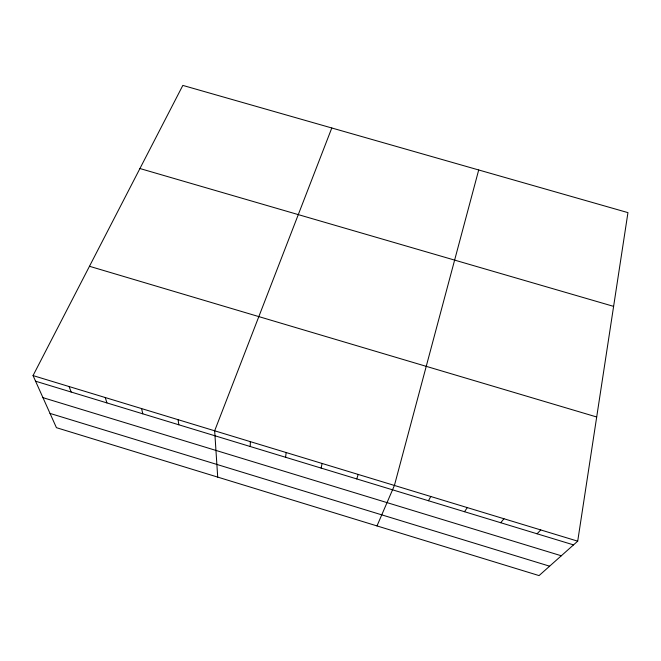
<?xml version="1.0" encoding="UTF-8"?>
<svg xmlns="http://www.w3.org/2000/svg" width="661" height="661" viewBox="0 0 661 661"><rect width="100%" height="100%" fill="white"/><g stroke="black" fill="none" stroke-linecap="round" stroke-linejoin="round"><path stroke-width="0.99" d="M250.23 446.514L250.337 441.647M285.602 457.28L286.147 452.537M577.706 541.169L627.95 212.627L182.833 85.409L33.05 375.588L56.425 427.675L539.054 575.591L577.706 541.169L33.05 375.588M321.114 468.079L322.097 463.46M478.704 169.968L394.419 485.447L376.993 525.925M356.758 478.928L358.188 474.433M331.797 127.986L214.66 430.798L217.709 477.11M428.46 500.749L430.79 496.51M464.518 511.713L467.302 507.607M500.716 522.727L503.963 518.753M537.054 533.791L540.764 529.94M139.925 168.53L613.615 306.374M89.466 266.284L596.701 416.992M35.562 381.199L573.533 544.887M42.948 397.649L561.305 555.777M50.021 413.414L549.613 566.188M69.083 386.545L71.173 392.031M105.264 397.542L106.917 402.904M141.586 408.589L142.801 413.827M178.049 419.669L178.825 424.783"/></g></svg>
